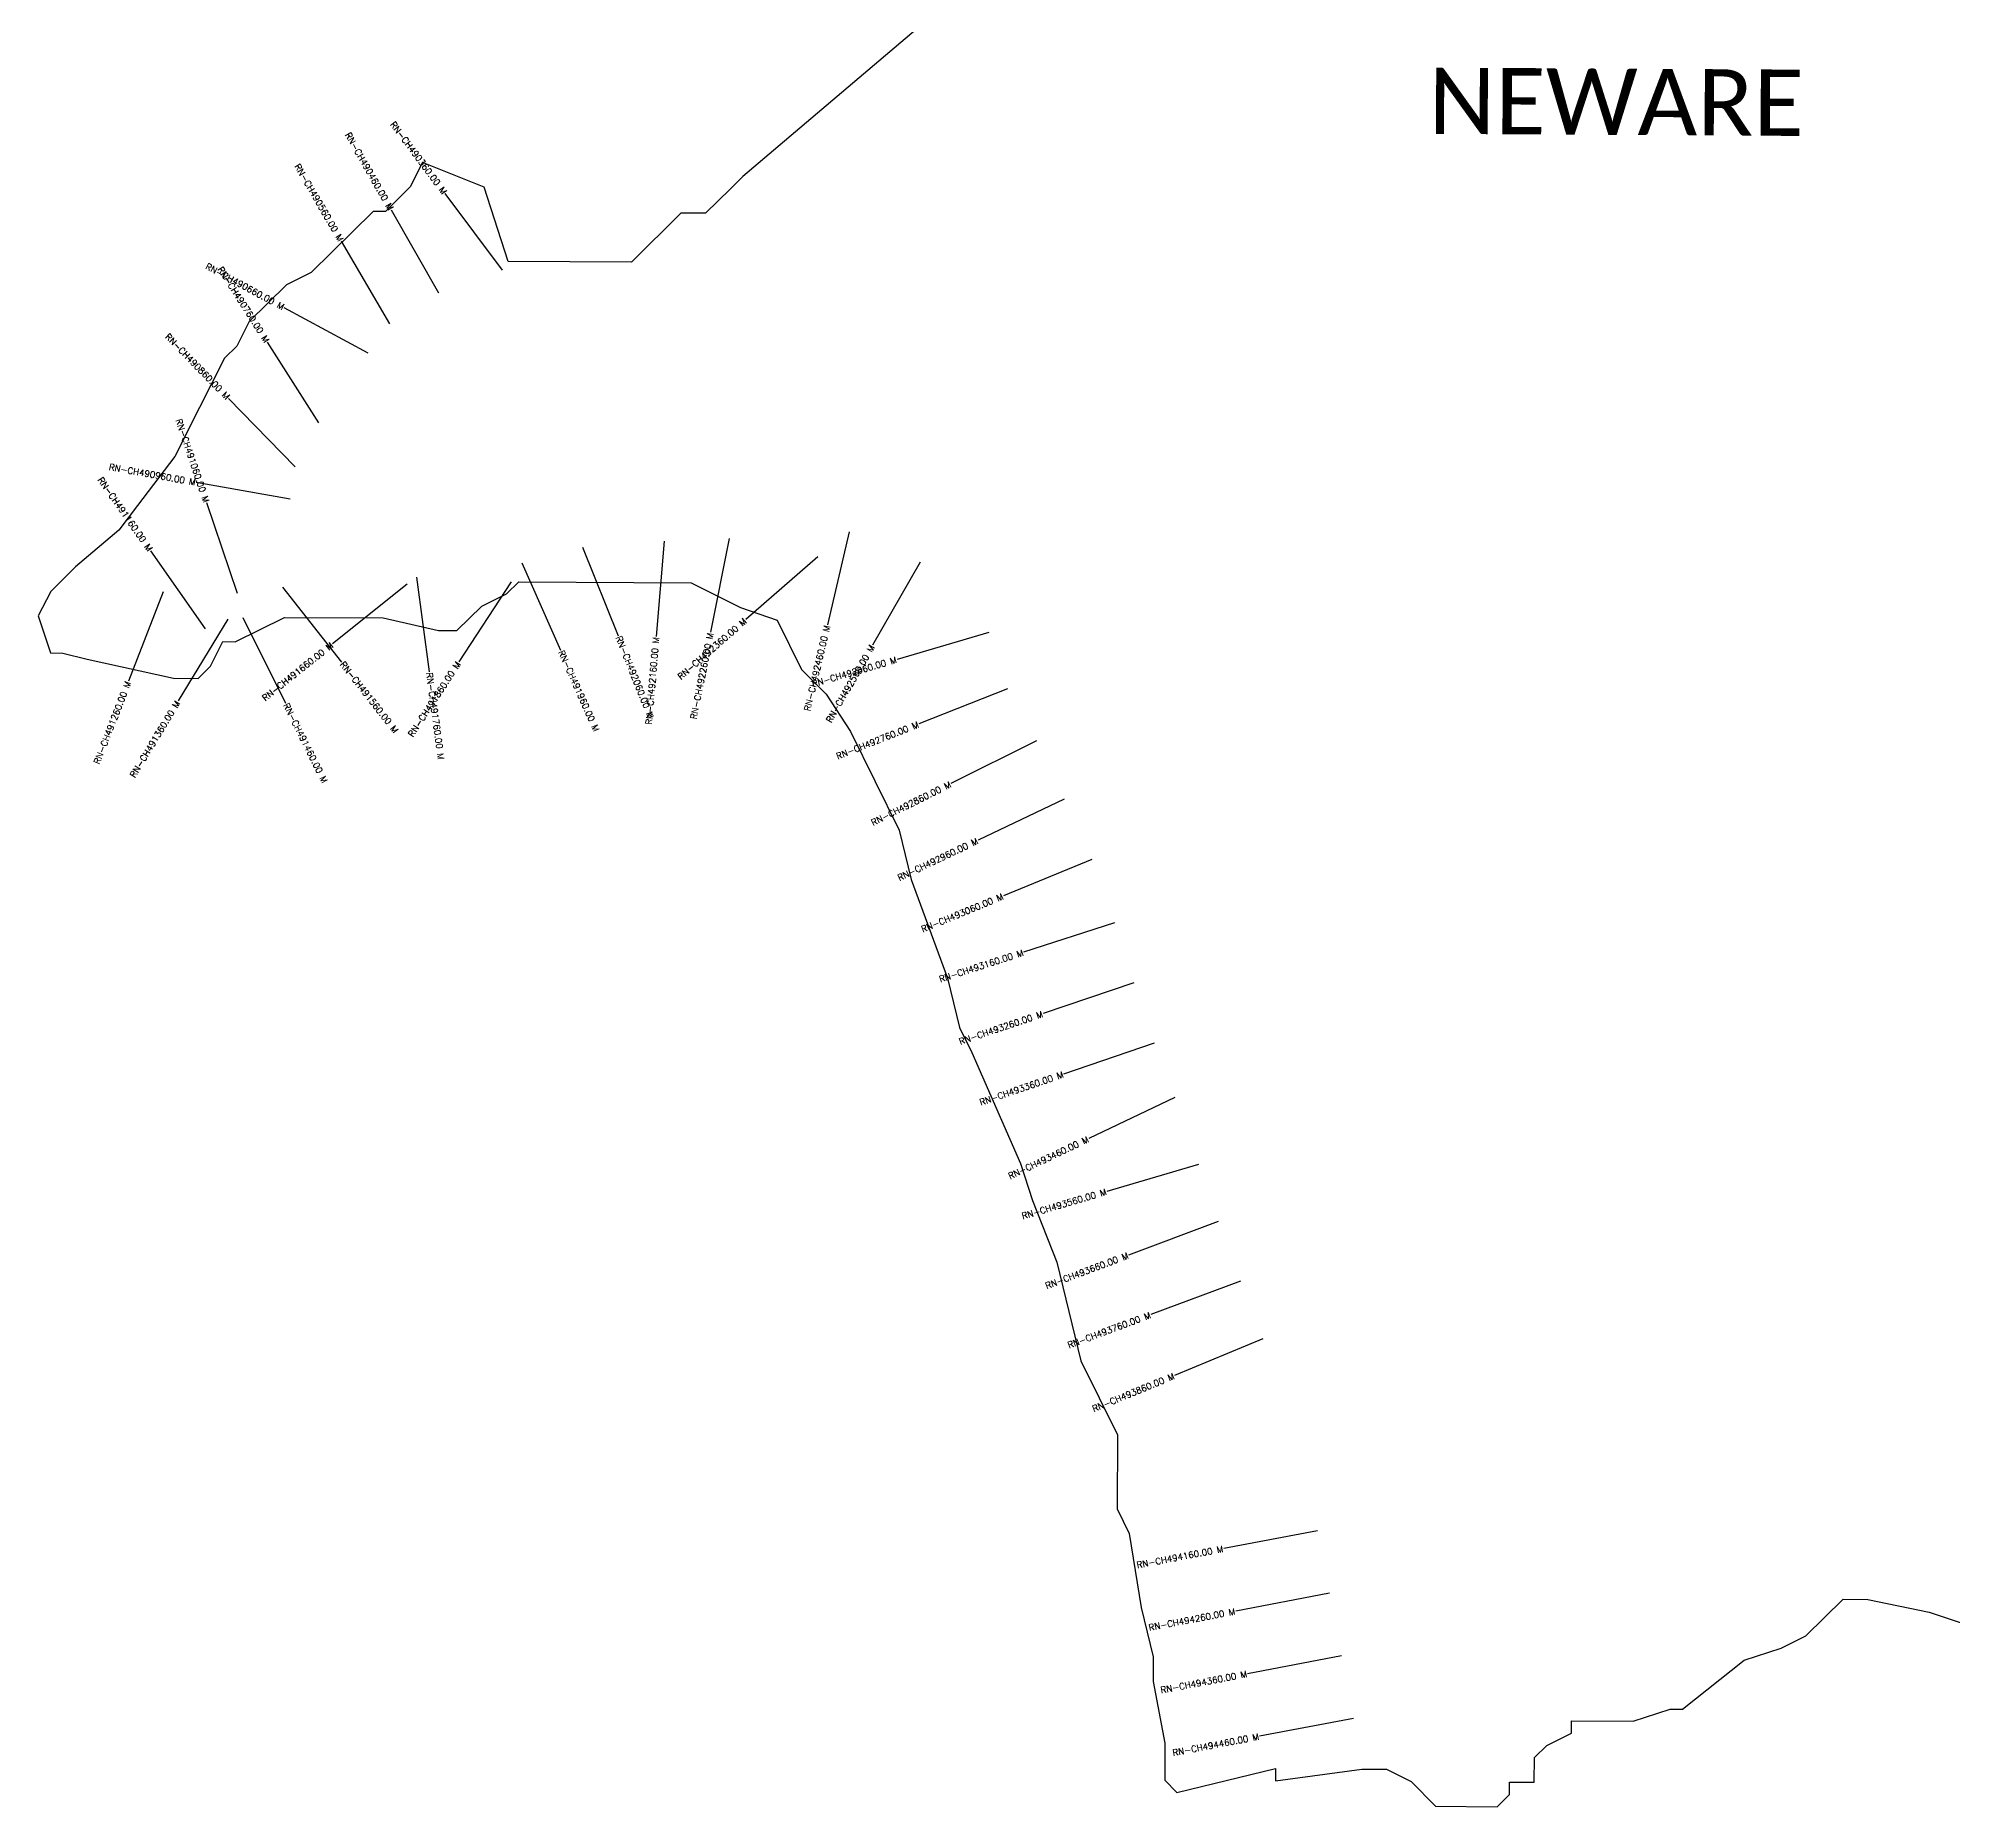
# Model space of a CAD drawing. Header units: metres. Extents: x 315446 to 321461, y 1891004 to 1895605.
# Drawn here: x 315446 to 318453, y 1891004 to 1893780 of the extents above; entities that cross this region are included whole.
import ezdxf
from ezdxf.enums import TextEntityAlignment as Align

# ---------------------------------------------------------------- set-up
doc = ezdxf.new("R2010")
doc.units = ezdxf.units.M
for name, color, linetype in [('CS', 134, 'Continuous'), ('CSMark', 6, 'Continuous'), ('VILLAGE BOUNDRY', 10, 'Continuous'), ('VILLAGE NAME', 250, 'Continuous')]:
    doc.layers.add(name, color=color, linetype=linetype)
doc.styles.get("Standard").update_dxf_attribs({"font": 'simplex.shx'})

msp = doc.modelspace()

# ---------------------------------------------------------------- linework, layer by layer
at = {"layer": 'CS'}
for p, q in [((316174.8, 1893416.1), (316085.1, 1893536.3)), ((316074.9, 1893380.3), (316000.6, 1893510.5)), ((315997.9, 1893332.1), (315922.3, 1893461.7)), ((315963.9, 1893285.8), (315832, 1893357.3)), ((315886.7, 1893176.5), (315806.1, 1893303)), ((315849.6, 1893107.3), (315745, 1893214.8)), ((315841.7, 1893056.5), (315694.1, 1893083)), ((315758.7, 1892908.8), (315710.8, 1893050.9)), ((316300.6, 1892981.2), (316356.6, 1892842.1)), ((316428.7, 1892990.8), (316416.1, 1892841.3)), ((316530.9, 1892995), (316501.7, 1892847.8)), ((316719.3, 1893005.6), (316685, 1892859.6)), ((315708.7, 1892853), (315622.6, 1892975.8)), ((316205.1, 1892956.7), (316266.3, 1892819.7)), ((316669.9, 1892966.4), (316556.9, 1892867.8)), ((316830.8, 1892957.6), (316756, 1892827.6)), ((315829.6, 1892918.6), (315922.4, 1892800.7)), ((316025.3, 1892923.2), (315908.1, 1892829.6)), ((316039.7, 1892934.3), (316060, 1892785.7)), ((316188.6, 1892926.8), (316106.4, 1892801.4)), ((315642.2, 1892911), (315587.8, 1892771.1)), ((315743.6, 1892868.1), (315665.7, 1892739.9)), ((315767.3, 1892870.7), (315834.3, 1892736.5)), ((316938.5, 1892847.2), (316794.5, 1892805.2)), ((316968.1, 1892759.2), (316828.7, 1892703.8)), ((317013.3, 1892677.3), (316879.1, 1892610.3)), ((317057, 1892585.8), (316921.6, 1892521.3)), ((317100.1, 1892491.2), (316961.5, 1892434)), ((317136, 1892391.6), (316993.2, 1892345.5)), ((317166, 1892297.3), (317023.9, 1892249.3)), ((317198, 1892202.8), (317056, 1892154.3)), ((317230.7, 1892117.7), (317095.3, 1892053.1)), ((317267.8, 1892012.2), (317123.8, 1891970)), ((317298.4, 1891923), (317158, 1891870.2)), ((317333.5, 1891829.2), (317193, 1891776.7)), ((317368.9, 1891738.4), (317230.2, 1891681.2)), ((317454.7, 1891437.5), (317307.4, 1891409.4)), ((317473.5, 1891339.3), (317326.1, 1891311.2)), ((317492.2, 1891241), (317344.8, 1891213)), ((317510.9, 1891142.8), (317363.5, 1891114.7))]:
    msp.add_line(p, q, dxfattribs=at)
at = {"layer": 'VILLAGE BOUNDRY'}
msp.add_lwpolyline([(316824.2, 1893793.7), (316552.2, 1893563.2), (316532.8, 1893544), (316493.9, 1893505.5), (316455.2, 1893505.7), (316377.4, 1893428.9), (316184.1, 1893430), (316146, 1893546.2), (316049.6, 1893585.4), (316030.1, 1893546.8), (315991.2, 1893508.4), (315971.8, 1893508.5), (315874.6, 1893412.4), (315835.9, 1893393.2), (315777.5, 1893335.6), (315758, 1893297), (315738.5, 1893277.8), (315699.4, 1893200.7), (315660.3, 1893123.5), (315601.9, 1893046.6), (315572.6, 1893008), (315504.6, 1892950.4), (315465.8, 1892911.9), (315446.2, 1892873.4), (315465.2, 1892815.3), (315484.5, 1892815.2), (315523.1, 1892805.3), (315658.3, 1892775.5), (315697, 1892775.3), (315716.4, 1892794.5), (315736, 1892833.1), (315755.3, 1892833), (315832.9, 1892871.2), (315987.6, 1892870.3), (316074.5, 1892850.5), (316103.5, 1892850.3), (316142.3, 1892888.8), (316181.1, 1892907.9), (316200.6, 1892927.1), (316471.3, 1892925.6), (316548.4, 1892886.5), (316606.3, 1892866.8), (316644.5, 1892789.3), (316683, 1892750.4), (316721.3, 1892692.2), (316797.8, 1892537), (316816.7, 1892459.6), (316873.8, 1892304.6), (316892.7, 1892227.1), (316911.8, 1892188.3), (316988.2, 1892013.9), (317007.2, 1891955.8), (317045.3, 1891858.9), (317064.2, 1891781.5), (317083.1, 1891704), (317140.4, 1891587.7), (317139.8, 1891471.7), (317158.9, 1891432.9), (317177.6, 1891316.8), (317196.5, 1891239.3), (317196.3, 1891200.7), (317215.1, 1891103.9), (317214.7, 1891045.9), (317233.9, 1891026.4), (317388.8, 1891064.2), (317388.7, 1891044.9), (317524.2, 1891063.4), (317562.9, 1891063.2), (317601.4, 1891043.7), (317639.9, 1891004.8), (317736.6, 1891004.2), (317756, 1891023.5), (317756.1, 1891042.8), (317794.8, 1891042.6), (317795, 1891081.3), (317814.4, 1891100.5), (317853.2, 1891119.6), (317853.3, 1891139), (317950, 1891138.4), (318008.1, 1891157.4), (318027.4, 1891157.3), (318124.5, 1891234.1), (318182.7, 1891253.1), (318221.4, 1891272.2), (318279.8, 1891329.9), (318318.5, 1891329.6), (318415, 1891309.8), (318472.9, 1891290.1)], dxfattribs=at)

# ---------------------------------------------------------------- texts
at = {"layer": 'CSMark'}
for s, rotation, p in [('RN-CH490360.00 M', 306.7214, (316084.5, 1893537.1)), ('RN-CH490460.00 M', 299.7265, (316000.1, 1893511.4)), ('RN-CH490560.00 M', 300.2403, (315921.8, 1893462.6)), ('RN-CH490660.00 M', 331.5618, (315831.2, 1893357.7)), ('RN-CH490760.00 M', 302.5009, (315805.5, 1893303.9)), ('RN-CH490860.00 M', 314.2352, (315744.3, 1893215.5)), ('RN-CH491060.00 M', 288.6451, (315710.4, 1893051.8)), ('RN-CH490960.00 M', 349.8333, (315693.1, 1893083.1)), ('RN-CH491160.00 M', 305.0312, (315622.1, 1892976.6)), ('RN-CH492360.00 M', 41.1041, (316556.1, 1892867.1)), ('RN-CH492460.00 M', 76.7588, (316684.7, 1892858.6)), ('RN-CH491660.00 M', 38.6149, (315907.3, 1892829)), ('RN-CH492160.00 M', 85.1721, (316416, 1892840.3)), ('RN-CH492260.00 M', 78.7788, (316501.5, 1892846.8)), ('RN-CH492560.00 M', 60.0642, (316755.5, 1892826.8)), ('RN-CH491860.00 M', 56.7546, (316105.9, 1892800.5)), ('RN-CH492660.00 M', 16.2594, (316793.5, 1892804.9)), ('RN-CH491260.00 M', 68.759, (315587.5, 1892770.2)), ('RN-CH491360.00 M', 58.7132, (315665.2, 1892739.1)), ('RN-CH492760.00 M', 21.6701, (316827.7, 1892703.5)), ('RN-CH492860.00 M', 26.5435, (316878.2, 1892609.8)), ('RN-CH492960.00 M', 25.4625, (316920.7, 1892520.9)), ('RN-CH493060.00 M', 22.4137, (316960.5, 1892433.6)), ('RN-CH493160.00 M', 17.8989, (316992.3, 1892345.2)), ('RN-CH493260.00 M', 18.667, (317022.9, 1892249)), ('RN-CH493360.00 M', 18.854, (317055.1, 1892154)), ('RN-CH493460.00 M', 25.5227, (317094.4, 1892052.7)), ('RN-CH493560.00 M', 16.3407, (317122.9, 1891969.8)), ('RN-CH493660.00 M', 20.5893, (317157.1, 1891869.9)), ('RN-CH493760.00 M', 20.4701, (317192.1, 1891776.4)), ('RN-CH493860.00 M', 22.413, (317229.3, 1891680.8)), ('RN-CH494160.00 M', 10.7874, (317306.4, 1891409.2)), ('RN-CH494260.00 M', 10.7874, (317325.1, 1891311)), ('RN-CH494360.00 M', 10.7874, (317343.8, 1891212.8)), ('RN-CH494460.00 M', 10.7874, (317362.6, 1891114.5))]:
    msp.add_text(s, height=10, rotation=rotation, dxfattribs=at).set_placement(p, align=Align.MIDDLE_RIGHT)
for s, rotation, p in [('RN-CH492060.00 M', 291.9526, (316357, 1892841.2)), ('RN-CH491560.00 M', 308.2145, (315923.1, 1892799.9)), ('RN-CH491960.00 M', 294.0618, (316266.7, 1892818.8)), ('RN-CH491760.00 M', 277.7581, (316060.1, 1892784.7)), ('RN-CH491460.00 M', 296.5496, (315834.8, 1892735.6))]:
    msp.add_text(s, height=10, rotation=rotation, dxfattribs=at).set_placement(p, align=Align.MIDDLE_LEFT)
at = {"layer": 'VILLAGE NAME', "insert": (317629.3, 1893734.2), "char_height": 104.042, "attachment_point": 1, "rotation": 359.6762}
msp.add_mtext_dynamic_manual_height_columns('{\\fCalibri|b0|i0|c0|p34;NEWARE}', width=815.559, gutter_width=520.2, heights=[0], dxfattribs=at)

doc.saveas('drawing.dxf')
